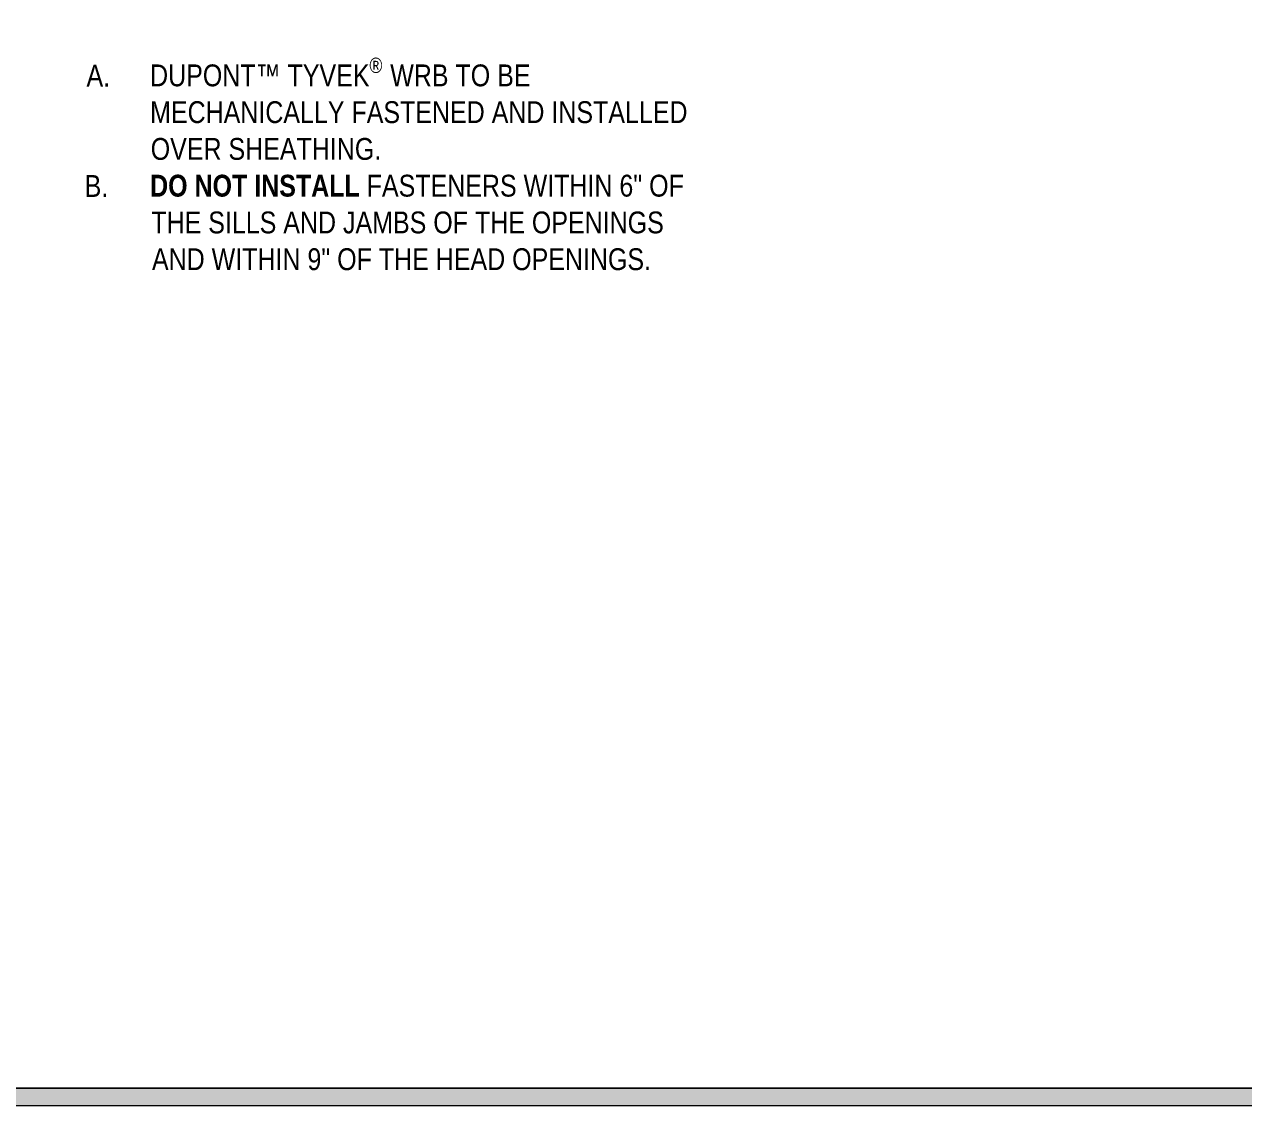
# Model space of a CAD drawing. Header units: inches. Extents: x -26 to 76, y -15 to 22.
# Drawn here: x 0.03 to 8.77, y -15.13 to -7.39 of the extents above; entities that cross this region are included whole.
import ezdxf

# ---------------------------------------------------------------- set-up
doc = ezdxf.new("R2010")
doc.units = ezdxf.units.IN
doc.header["$MEASUREMENT"] = 0
doc.layers.add('.ATI-TEXT_2', color=7, linetype='Continuous', lineweight=0)
doc.layers.add('G-ANNO-TTLB', color=7, linetype='Continuous', lineweight=0)

# ---------------------------------------------------------------- blocks, each defined once
blk = doc.blocks.new('Block_205')
at = {"layer": '.ATI-TEXT_2', "char_height": 0.2, "attachment_point": 7}
for s, insert in [('\\C18;\\c0;\\FArial Narrow|b0|i0|c1;\\H0.156297;\\W1.000000;A.', (0.4789, -7.8377)), ('\\C18;\\c0;\\FArial Narrow|b0|i0|c1;\\H0.156297;\\W1.000000;DUPONT™ TYVEK', (0.9344, -7.8377)), ('\\C18;\\c0;\\FArial Narrow|b0|i0|c1;\\H0.109408;\\W1.000000;®', (2.5057, -7.7413)), ('\\C18;\\c0;\\FArial Narrow|b0|i0|c1;\\H0.156297;\\W1.000000; WRB TO BE', (2.6046, -7.8377)), ('\\C18;\\c0;\\FArial Narrow|b0|i0|c1;\\H0.156297;\\W1.000000;MECHANICALLY FASTENED AND INSTALLED', (0.9345, -8.101)), ('\\C18;\\c0;\\FArial Narrow|b0|i0|c1;\\H0.156297;\\W1.000000;OVER SHEATHING.', (0.9388, -8.3642)), ('\\C18;\\c0;\\FArial Narrow Bold|b1|i0|c1;\\H0.156297;\\W1.000000;DO NOT INSTALL\\FArial Narrow|b0|i0|c1; FASTENERS WITHIN 6" OF', (0.9344, -8.6275)), ('\\C18;\\c0;\\FArial Narrow|b0|i0|c1;\\H0.156297;\\W1.000000;B.', (0.4657, -8.6275)), ('\\C18;\\c0;\\FArial Narrow|b0|i0|c1;\\H0.156297;\\W1.000000;THE SILLS AND JAMBS OF THE OPENINGS', (0.9433, -8.8908)), ('\\C18;\\c0;\\FArial Narrow|b0|i0|c1;\\H0.156297;\\W1.000000;AND WITHIN 9" OF THE HEAD OPENINGS.', (0.9478, -9.154))]:
    blk.add_mtext(s, dxfattribs=dict(at, insert=insert))

msp = doc.modelspace()

# ---------------------------------------------------------------- hatches: boundary and pattern name
at = {"layer": 'G-ANNO-TTLB', "true_color": 0xff00ff, "transparency": 33554687}
h = msp.add_hatch(color=6, dxfattribs=at)
edge = h.paths.add_edge_path()
edge.add_spline(control_points=[(20.0342, -15.1346), (20.0342, -15.1346), (-20.6658, -15.1346), (-20.6658, -15.1346), (-20.6658, -15.1346), (-20.6658, 19.0008), (-20.6658, 19.0008), (-20.6658, 19.0008), (20.0342, 19.0008), (20.0342, 19.0008), (20.0342, 19.0008), (20.0342, -15.1346), (20.0342, -15.1346)], knot_values=[0, 0, 0, 0, 1, 1, 1, 2, 2, 2, 3, 3, 3, 4, 4, 4, 4], degree=3, periodic=0)
edge = h.paths.add_edge_path()
edge.add_spline(control_points=[(-20.5408, 18.8757), (-20.5408, 18.8757), (-20.5408, -15.0095), (-20.5408, -15.0095), (-20.5408, -15.0095), (19.9092, -15.0095), (19.9092, -15.0095), (19.9092, -15.0095), (19.9092, 18.8757), (19.9092, 18.8757), (19.9092, 18.8757), (-20.5408, 18.8757), (-20.5408, 18.8757)], knot_values=[0, 0, 0, 0, 1, 1, 1, 2, 2, 2, 3, 3, 3, 4, 4, 4, 4], degree=3, periodic=0)
edge.add_line((-20.5408, 18.8757), (-20.5408, 18.8757))

# ---------------------------------------------------------------- linework, layer by layer
at = {"layer": 'G-ANNO-TTLB', "color": 6, "lineweight": 9, "true_color": 0xff00ff}
for p, q in [((-20.5408, -15.0095), (19.9092, -15.0095)), ((19.9092, -15.0095), (-20.5408, -15.0095)), ((-20.6658, -15.1346), (20.0342, -15.1346))]:
    msp.add_line(p, q, dxfattribs=at)
at = {"layer": 'G-ANNO-TTLB'}
for points in [[(20.0342, -15.1346), (20.0342, -15.1346), (-20.6658, -15.1346), (-20.6658, -15.1346), (-20.6658, -15.1346), (-20.6658, 19.0008), (-20.6658, 19.0008), (-20.6658, 19.0008), (20.0342, 19.0008), (20.0342, 19.0008), (20.0342, 19.0008), (20.0342, -15.1346), (20.0342, -15.1346)], [(-20.5408, 18.8757), (-20.5408, 18.8757), (-20.5408, -15.0095), (-20.5408, -15.0095), (-20.5408, -15.0095), (19.9092, -15.0095), (19.9092, -15.0095), (19.9092, -15.0095), (19.9092, 18.8757), (19.9092, 18.8757), (19.9092, 18.8757), (-20.5408, 18.8757), (-20.5408, 18.8757)]]:
    msp.add_open_spline(points, degree=3, knots=[0, 0, 0, 0, 1, 1, 1, 2, 2, 2, 3, 3, 3, 4, 4, 4, 4], dxfattribs=at)

# ---------------------------------------------------------------- block references
at = {"layer": '.ATI-TEXT_2'}
msp.add_blockref('Block_205', (0, 0), dxfattribs=at)

doc.saveas('drawing.dxf')
